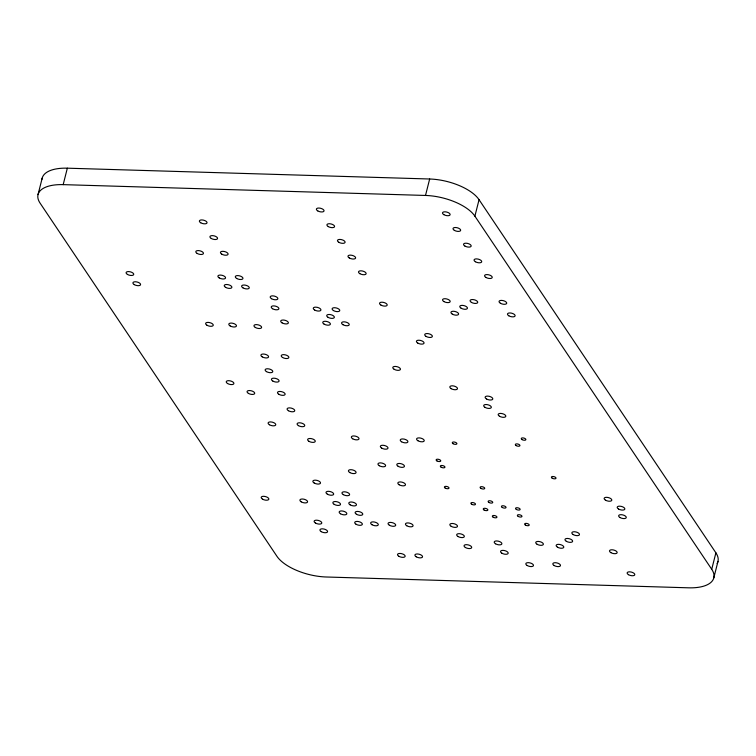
<?xml version="1.0" encoding="UTF-8"?>
<svg xmlns="http://www.w3.org/2000/svg" width="756" height="756" viewBox="0 0 756 756"><rect width="100%" height="100%" fill="white"/><g stroke="black" fill="none" stroke-linecap="round" stroke-linejoin="round"><path stroke-width="1.13" d="M38.027 194.604L42.185 178.151M715.894 552.834L711.727 569.287A39.51 17.634 14.2 0 1 688.659 587.818L326.337 576.998A39.51 17.634 14.2 0 1 276.942 556.303L40.106 203.166A39.51 17.634 14.2 0 1 63.183 184.634L67.341 168.182L429.663 179.002A39.51 17.634 14.2 0 1 479.058 199.697L715.894 552.834A39.51 17.634 14.2 0 1 717.094 563.551M63.183 184.634L425.505 195.454L429.663 179.002M711.727 569.287L474.891 216.159L479.058 199.697M713.815 577.849L717.973 561.396M41.996 179.285A39.51 17.634 14.2 0 1 67.341 168.182M425.505 195.454A39.51 17.634 14.2 0 1 474.891 216.159M445.218 488.074A2.372 1.058 14.2 0 0 448.988 488.187A2.372 1.058 14.2 0 0 445.917 486.363A2.372 1.058 14.2 0 0 445.218 488.074M314.609 309.998A3.95 1.767 14.2 0 0 320.894 310.177A3.95 1.767 14.2 0 0 315.781 307.144A3.95 1.767 14.2 0 0 314.609 309.998M308.958 441.324A3.95 1.767 14.2 0 0 315.233 441.513A3.95 1.767 14.2 0 0 310.121 438.48A3.95 1.767 14.2 0 0 308.958 441.324M381.685 448.11A3.95 1.767 14.2 0 0 387.96 448.299A3.95 1.767 14.2 0 0 382.848 445.265A3.95 1.767 14.2 0 0 381.685 448.11M272.784 381.033A3.95 1.767 14.2 0 0 279.058 381.222A3.95 1.767 14.2 0 0 273.946 378.18A3.95 1.767 14.2 0 0 272.784 381.033M516.348 509.431A2.372 1.058 14.2 0 0 520.119 509.535A2.372 1.058 14.2 0 0 517.047 507.72A2.372 1.058 14.2 0 0 516.348 509.431M502.258 507.465A2.372 1.058 14.2 0 0 506.019 507.578A2.372 1.058 14.2 0 0 502.957 505.755A2.372 1.058 14.2 0 0 502.258 507.465M266.462 371.612A3.95 1.767 14.2 0 0 272.746 371.801A3.95 1.767 14.2 0 0 267.633 368.767A3.95 1.767 14.2 0 0 266.462 371.612M342.931 324.683A3.95 1.767 14.2 0 0 349.206 324.872A3.95 1.767 14.2 0 0 344.093 321.829A3.95 1.767 14.2 0 0 342.931 324.683M398.847 556.284A3.95 1.767 14.2 0 0 405.121 556.473A3.95 1.767 14.2 0 0 400.009 553.439A3.95 1.767 14.2 0 0 398.847 556.284M379.295 465.724A3.95 1.767 14.2 0 0 385.569 465.913A3.95 1.767 14.2 0 0 380.457 462.88A3.95 1.767 14.2 0 0 379.295 465.724M321.262 531.666A3.95 1.767 14.2 0 0 327.537 531.855A3.95 1.767 14.2 0 0 322.425 528.822A3.95 1.767 14.2 0 0 321.262 531.666M352.702 438.792A3.95 1.767 14.2 0 0 358.977 438.971A3.95 1.767 14.2 0 0 353.865 435.938A3.95 1.767 14.2 0 0 352.702 438.792M453.099 443.706A2.372 1.058 14.2 0 0 456.87 443.819A2.372 1.058 14.2 0 0 453.798 441.995A2.372 1.058 14.2 0 0 453.099 443.706M315.469 523.039A3.95 1.767 14.2 0 0 321.744 523.228A3.95 1.767 14.2 0 0 316.632 520.185A3.95 1.767 14.2 0 0 315.469 523.039M282.555 357.484A3.95 1.767 14.2 0 0 288.83 357.673A3.95 1.767 14.2 0 0 283.717 354.64A3.95 1.767 14.2 0 0 282.555 357.484M398.138 466.291A3.95 1.767 14.2 0 0 404.413 466.48A3.95 1.767 14.2 0 0 399.3 463.447A3.95 1.767 14.2 0 0 398.138 466.291M227.584 383.528A3.95 1.767 14.2 0 0 233.859 383.717A3.95 1.767 14.2 0 0 228.747 380.674A3.95 1.767 14.2 0 0 227.584 383.528M200.727 222.774A3.95 1.767 14.2 0 0 207.002 222.954A3.95 1.767 14.2 0 0 201.89 219.92A3.95 1.767 14.2 0 0 200.727 222.774M282.054 322.859A3.95 1.767 14.2 0 0 288.338 323.048A3.95 1.767 14.2 0 0 283.226 320.015A3.95 1.767 14.2 0 0 282.054 322.859M389.387 525.24A3.95 1.767 14.2 0 0 395.662 525.429A3.95 1.767 14.2 0 0 390.55 522.396A3.95 1.767 14.2 0 0 389.387 525.24M197.136 253.421A3.95 1.767 14.2 0 0 203.411 253.61A3.95 1.767 14.2 0 0 198.299 250.576A3.95 1.767 14.2 0 0 197.136 253.421M255.311 327.452A3.95 1.767 14.2 0 0 261.585 327.631A3.95 1.767 14.2 0 0 256.473 324.598A3.95 1.767 14.2 0 0 255.311 327.452M230.145 325.93A3.95 1.767 14.2 0 0 236.42 326.11A3.95 1.767 14.2 0 0 231.308 323.077A3.95 1.767 14.2 0 0 230.145 325.93M236.647 278.444A3.95 1.767 14.2 0 0 242.922 278.633A3.95 1.767 14.2 0 0 237.809 275.59A3.95 1.767 14.2 0 0 236.647 278.444M206.955 325.231A3.95 1.767 14.2 0 0 213.23 325.42A3.95 1.767 14.2 0 0 208.117 322.387A3.95 1.767 14.2 0 0 206.955 325.231M552.22 478.198A2.372 1.058 14.2 0 0 555.981 478.312A2.372 1.058 14.2 0 0 552.919 476.488A2.372 1.058 14.2 0 0 552.22 478.198M272.585 308.741A3.95 1.767 14.2 0 0 278.86 308.93A3.95 1.767 14.2 0 0 273.748 305.887A3.95 1.767 14.2 0 0 272.585 308.741M499.499 416.254A3.95 1.767 14.2 0 0 505.783 416.443A3.95 1.767 14.2 0 0 500.67 413.409A3.95 1.767 14.2 0 0 499.499 416.254M406.775 525.76A3.95 1.767 14.2 0 0 413.05 525.949A3.95 1.767 14.2 0 0 407.938 522.916A3.95 1.767 14.2 0 0 406.775 525.76M475.401 261.737A3.95 1.767 14.2 0 0 481.676 261.926A3.95 1.767 14.2 0 0 476.563 258.883A3.95 1.767 14.2 0 0 475.401 261.737M485.021 407.361A3.95 1.767 14.2 0 0 491.296 407.55A3.95 1.767 14.2 0 0 486.184 404.517A3.95 1.767 14.2 0 0 485.021 407.361M485.928 277.433A3.95 1.767 14.2 0 0 492.203 277.613A3.95 1.767 14.2 0 0 487.091 274.579A3.95 1.767 14.2 0 0 485.928 277.433M426.053 336.392A3.95 1.767 14.2 0 0 432.328 336.581A3.95 1.767 14.2 0 0 427.225 333.547A3.95 1.767 14.2 0 0 426.053 336.392M416.235 556.803A3.95 1.767 14.2 0 0 422.51 556.992A3.95 1.767 14.2 0 0 417.397 553.959A3.95 1.767 14.2 0 0 416.235 556.803M399.168 484.776A3.95 1.767 14.2 0 0 405.452 484.965A3.95 1.767 14.2 0 0 400.34 481.931A3.95 1.767 14.2 0 0 399.168 484.776M484.067 509.998A2.372 1.058 14.2 0 0 487.837 510.111A2.372 1.058 14.2 0 0 484.766 508.287A2.372 1.058 14.2 0 0 484.067 509.998M471.687 504.252A2.372 1.058 14.2 0 0 475.458 504.356A2.372 1.058 14.2 0 0 472.387 502.542A2.372 1.058 14.2 0 0 471.687 504.252M518.191 516.405A2.372 1.058 14.2 0 0 521.952 516.518A2.372 1.058 14.2 0 0 518.89 514.694A2.372 1.058 14.2 0 0 518.191 516.405M605.49 500.17A3.95 1.767 14.2 0 0 611.765 500.359A3.95 1.767 14.2 0 0 606.652 497.316A3.95 1.767 14.2 0 0 605.49 500.17M573.18 534.577A3.95 1.767 14.2 0 0 579.455 534.766A3.95 1.767 14.2 0 0 574.343 531.733A3.95 1.767 14.2 0 0 573.18 534.577M619.967 517.52A3.95 1.767 14.2 0 0 626.242 517.709A3.95 1.767 14.2 0 0 621.13 514.675A3.95 1.767 14.2 0 0 619.967 517.52M516.15 445.596A2.372 1.058 14.2 0 0 519.911 445.709A2.372 1.058 14.2 0 0 516.849 443.885A2.372 1.058 14.2 0 0 516.15 445.596M486.477 398.951A3.95 1.767 14.2 0 0 492.751 399.14A3.95 1.767 14.2 0 0 487.639 396.097A3.95 1.767 14.2 0 0 486.477 398.951M566.32 541.296A3.95 1.767 14.2 0 0 572.594 541.485A3.95 1.767 14.2 0 0 567.482 538.442A3.95 1.767 14.2 0 0 566.32 541.296M618.521 509.015A3.95 1.767 14.2 0 0 624.806 509.204A3.95 1.767 14.2 0 0 619.693 506.17A3.95 1.767 14.2 0 0 618.521 509.015M522.084 439.614A2.372 1.058 14.2 0 0 525.845 439.727A2.372 1.058 14.2 0 0 522.783 437.904A2.372 1.058 14.2 0 0 522.084 439.614M417.747 343.063A3.95 1.767 14.2 0 0 424.021 343.252A3.95 1.767 14.2 0 0 418.909 340.219A3.95 1.767 14.2 0 0 417.747 343.063M525.429 525.08A2.372 1.058 14.2 0 0 529.191 525.193A2.372 1.058 14.2 0 0 526.129 523.369A2.372 1.058 14.2 0 0 525.429 525.08M557.484 547.183A3.95 1.767 14.2 0 0 563.759 547.372A3.95 1.767 14.2 0 0 558.656 544.339A3.95 1.767 14.2 0 0 557.484 547.183M464.874 246.04A3.95 1.767 14.2 0 0 471.149 246.229A3.95 1.767 14.2 0 0 466.036 243.196A3.95 1.767 14.2 0 0 464.874 246.04M454.347 230.344A3.95 1.767 14.2 0 0 460.621 230.533A3.95 1.767 14.2 0 0 455.518 227.499A3.95 1.767 14.2 0 0 454.347 230.344M443.829 214.647A3.95 1.767 14.2 0 0 450.103 214.836A3.95 1.767 14.2 0 0 444.991 211.803A3.95 1.767 14.2 0 0 443.829 214.647M359.837 273.663A3.95 1.767 14.2 0 0 366.112 273.852A3.95 1.767 14.2 0 0 361.009 270.818A3.95 1.767 14.2 0 0 359.837 273.663M349.31 257.966A3.95 1.767 14.2 0 0 355.594 258.155A3.95 1.767 14.2 0 0 350.482 255.122A3.95 1.767 14.2 0 0 349.31 257.966M338.792 242.27A3.95 1.767 14.2 0 0 345.067 242.459A3.95 1.767 14.2 0 0 339.954 239.425A3.95 1.767 14.2 0 0 338.792 242.27M328.265 226.583A3.95 1.767 14.2 0 0 334.539 226.762A3.95 1.767 14.2 0 0 329.427 223.729A3.95 1.767 14.2 0 0 328.265 226.583M317.737 210.886A3.95 1.767 14.2 0 0 324.012 211.075A3.95 1.767 14.2 0 0 318.9 208.032A3.95 1.767 14.2 0 0 317.737 210.886M262.266 356.879A3.95 1.767 14.2 0 0 268.541 357.068A3.95 1.767 14.2 0 0 263.428 354.025A3.95 1.767 14.2 0 0 262.266 356.879M221.773 254.158A3.95 1.767 14.2 0 0 228.057 254.347A3.95 1.767 14.2 0 0 222.944 251.313A3.95 1.767 14.2 0 0 221.773 254.158M211.255 238.461A3.95 1.767 14.2 0 0 217.53 238.65A3.95 1.767 14.2 0 0 212.417 235.617A3.95 1.767 14.2 0 0 211.255 238.461M628.482 574.683A3.95 1.767 14.2 0 0 634.756 574.872A3.95 1.767 14.2 0 0 629.644 571.829A3.95 1.767 14.2 0 0 628.482 574.683M401.587 441.787A3.95 1.767 14.2 0 0 407.862 441.976A3.95 1.767 14.2 0 0 402.75 438.934A3.95 1.767 14.2 0 0 401.587 441.787M480.929 488.376A2.372 1.058 14.2 0 0 484.69 488.489A2.372 1.058 14.2 0 0 481.629 486.666A2.372 1.058 14.2 0 0 480.929 488.376M349.773 472.538A3.95 1.767 14.2 0 0 356.048 472.727A3.95 1.767 14.2 0 0 350.935 469.684A3.95 1.767 14.2 0 0 349.773 472.538M356.454 514.26A3.95 1.767 14.2 0 0 362.729 514.449A3.95 1.767 14.2 0 0 357.616 511.415A3.95 1.767 14.2 0 0 356.454 514.26M327.357 494.169A3.95 1.767 14.2 0 0 333.632 494.358A3.95 1.767 14.2 0 0 328.52 491.315A3.95 1.767 14.2 0 0 327.357 494.169M334.199 504.365A3.95 1.767 14.2 0 0 340.474 504.554A3.95 1.767 14.2 0 0 335.362 501.521A3.95 1.767 14.2 0 0 334.199 504.365M340.512 513.787A3.95 1.767 14.2 0 0 346.787 513.976A3.95 1.767 14.2 0 0 341.674 510.933A3.95 1.767 14.2 0 0 340.512 513.787M343.3 494.641A3.95 1.767 14.2 0 0 349.574 494.83A3.95 1.767 14.2 0 0 344.462 491.797A3.95 1.767 14.2 0 0 343.3 494.641M350.141 504.847A3.95 1.767 14.2 0 0 356.416 505.036A3.95 1.767 14.2 0 0 351.304 501.993A3.95 1.767 14.2 0 0 350.141 504.847M269.448 424.768A3.95 1.767 14.2 0 0 275.723 424.957A3.95 1.767 14.2 0 0 270.61 421.914A3.95 1.767 14.2 0 0 269.448 424.768M298.431 425.628A3.95 1.767 14.2 0 0 304.706 425.817A3.95 1.767 14.2 0 0 299.593 422.784A3.95 1.767 14.2 0 0 298.431 425.628M288.433 410.725A3.95 1.767 14.2 0 0 294.708 410.905A3.95 1.767 14.2 0 0 289.595 407.871A3.95 1.767 14.2 0 0 288.433 410.725M248.393 393.375A3.95 1.767 14.2 0 0 254.668 393.564A3.95 1.767 14.2 0 0 249.556 390.531A3.95 1.767 14.2 0 0 248.393 393.375M278.832 394.282A3.95 1.767 14.2 0 0 285.106 394.471A3.95 1.767 14.2 0 0 279.994 391.438A3.95 1.767 14.2 0 0 278.832 394.282M441.154 467.189A2.372 1.058 14.2 0 0 444.925 467.302A2.372 1.058 14.2 0 0 441.854 465.479A2.372 1.058 14.2 0 0 441.154 467.189M461.132 308.221A3.95 1.767 14.2 0 0 467.406 308.41A3.95 1.767 14.2 0 0 462.294 305.367A3.95 1.767 14.2 0 0 461.132 308.221M452.296 314.109A3.95 1.767 14.2 0 0 458.571 314.298A3.95 1.767 14.2 0 0 453.458 311.255A3.95 1.767 14.2 0 0 452.296 314.109M508.816 315.791A3.95 1.767 14.2 0 0 515.091 315.98A3.95 1.767 14.2 0 0 509.979 312.946A3.95 1.767 14.2 0 0 508.816 315.791M333.453 310.555A3.95 1.767 14.2 0 0 339.727 310.744A3.95 1.767 14.2 0 0 334.615 307.711A3.95 1.767 14.2 0 0 333.453 310.555M465.384 547.505A3.95 1.767 14.2 0 0 471.668 547.694A3.95 1.767 14.2 0 0 466.556 544.66A3.95 1.767 14.2 0 0 465.384 547.505M458.023 536.524A3.95 1.767 14.2 0 0 464.297 536.713A3.95 1.767 14.2 0 0 459.185 533.67A3.95 1.767 14.2 0 0 458.023 536.524M495.567 543.8A3.95 1.767 14.2 0 0 501.842 543.98A3.95 1.767 14.2 0 0 496.73 540.946A3.95 1.767 14.2 0 0 495.567 543.8M501.88 553.212A3.95 1.767 14.2 0 0 508.155 553.401A3.95 1.767 14.2 0 0 503.042 550.368A3.95 1.767 14.2 0 0 501.88 553.212M242.96 287.856A3.95 1.767 14.2 0 0 249.234 288.045A3.95 1.767 14.2 0 0 244.122 285.012A3.95 1.767 14.2 0 0 242.96 287.856M219.249 277.925A3.95 1.767 14.2 0 0 225.524 278.113A3.95 1.767 14.2 0 0 220.412 275.071A3.95 1.767 14.2 0 0 219.249 277.925M225.571 287.337A3.95 1.767 14.2 0 0 231.846 287.526A3.95 1.767 14.2 0 0 226.734 284.492A3.95 1.767 14.2 0 0 225.571 287.337M324.088 324.116A3.95 1.767 14.2 0 0 330.363 324.305A3.95 1.767 14.2 0 0 325.25 321.272A3.95 1.767 14.2 0 0 324.088 324.116M328.047 317.312A3.95 1.767 14.2 0 0 334.322 317.501A3.95 1.767 14.2 0 0 329.21 314.468A3.95 1.767 14.2 0 0 328.047 317.312M443.876 301.55A3.95 1.767 14.2 0 0 450.151 301.738A3.95 1.767 14.2 0 0 445.038 298.705A3.95 1.767 14.2 0 0 443.876 301.55M471.413 302.372A3.95 1.767 14.2 0 0 477.688 302.561A3.95 1.767 14.2 0 0 472.576 299.527A3.95 1.767 14.2 0 0 471.413 302.372M500.396 303.241A3.95 1.767 14.2 0 0 506.671 303.43A3.95 1.767 14.2 0 0 501.559 300.387A3.95 1.767 14.2 0 0 500.396 303.241M527.168 565.507A3.95 1.767 14.2 0 0 533.443 565.686A3.95 1.767 14.2 0 0 528.331 562.653A3.95 1.767 14.2 0 0 527.168 565.507M451.181 526.318A3.95 1.767 14.2 0 0 457.456 526.507A3.95 1.767 14.2 0 0 452.343 523.473A3.95 1.767 14.2 0 0 451.181 526.318M436.949 460.914A2.372 1.058 14.2 0 0 440.71 461.028A2.372 1.058 14.2 0 0 437.648 459.204A2.372 1.058 14.2 0 0 436.949 460.914M356.048 524.248A3.95 1.767 14.2 0 0 362.322 524.437A3.95 1.767 14.2 0 0 357.219 521.404A3.95 1.767 14.2 0 0 356.048 524.248M371.99 524.721A3.95 1.767 14.2 0 0 378.265 524.91A3.95 1.767 14.2 0 0 373.162 521.876A3.95 1.767 14.2 0 0 371.99 524.721M271.536 298.714A3.95 1.767 14.2 0 0 277.811 298.894A3.95 1.767 14.2 0 0 272.708 295.861A3.95 1.767 14.2 0 0 271.536 298.714M380.892 305.055A3.95 1.767 14.2 0 0 387.166 305.244A3.95 1.767 14.2 0 0 382.054 302.202A3.95 1.767 14.2 0 0 380.892 305.055M394.141 369.278A3.95 1.767 14.2 0 0 400.415 369.467A3.95 1.767 14.2 0 0 395.303 366.424A3.95 1.767 14.2 0 0 394.141 369.278M451.171 388.669A3.95 1.767 14.2 0 0 457.446 388.858A3.95 1.767 14.2 0 0 452.334 385.815A3.95 1.767 14.2 0 0 451.171 388.669M417.926 440.739A3.95 1.767 14.2 0 0 424.201 440.928A3.95 1.767 14.2 0 0 419.089 437.885A3.95 1.767 14.2 0 0 417.926 440.739M493.158 517.189A2.372 1.058 14.2 0 0 496.919 517.302A2.372 1.058 14.2 0 0 493.857 515.479A2.372 1.058 14.2 0 0 493.158 517.189M554.176 565.545A3.95 1.767 14.2 0 0 560.451 565.724A3.95 1.767 14.2 0 0 555.339 562.691A3.95 1.767 14.2 0 0 554.176 565.545M537.072 544.263A3.95 1.767 14.2 0 0 543.347 544.452A3.95 1.767 14.2 0 0 538.234 541.419A3.95 1.767 14.2 0 0 537.072 544.263M488.952 502.457A2.372 1.058 14.2 0 0 492.714 502.57A2.372 1.058 14.2 0 0 489.652 500.746A2.372 1.058 14.2 0 0 488.952 502.457M610.848 552.627A3.95 1.767 14.2 0 0 617.123 552.806A3.95 1.767 14.2 0 0 612.01 549.773A3.95 1.767 14.2 0 0 610.848 552.627M262.53 499.149A3.95 1.767 14.2 0 0 268.805 499.338A3.95 1.767 14.2 0 0 263.693 496.305A3.95 1.767 14.2 0 0 262.53 499.149M127.424 274.409A3.95 1.767 14.2 0 0 133.699 274.598A3.95 1.767 14.2 0 0 128.586 271.565A3.95 1.767 14.2 0 0 127.424 274.409M134.266 284.615A3.95 1.767 14.2 0 0 140.54 284.804A3.95 1.767 14.2 0 0 135.428 281.761A3.95 1.767 14.2 0 0 134.266 284.615M314.194 483.008A3.95 1.767 14.2 0 0 320.468 483.197A3.95 1.767 14.2 0 0 315.356 480.164A3.95 1.767 14.2 0 0 314.194 483.008M301.257 501.852A3.95 1.767 14.2 0 0 307.541 502.031A3.95 1.767 14.2 0 0 302.428 498.998A3.95 1.767 14.2 0 0 301.257 501.852"/></g></svg>
